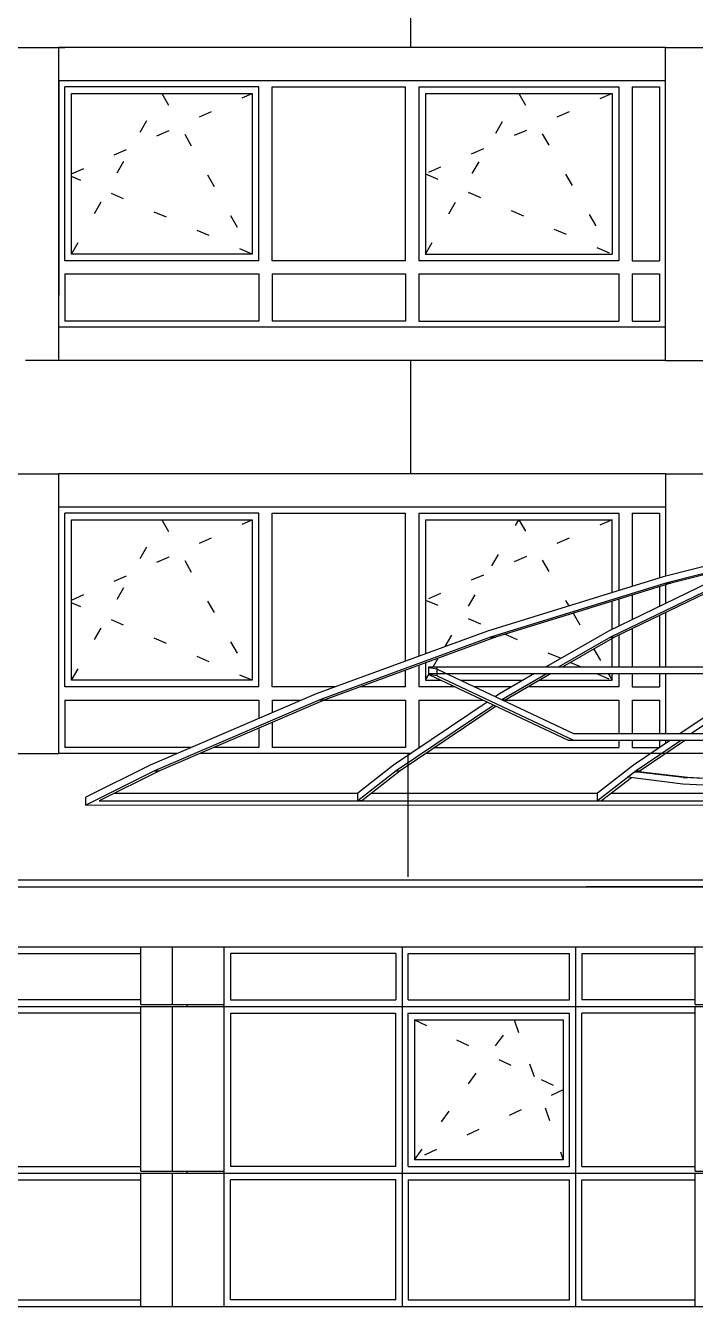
# Model space of a CAD drawing. Header units: metres. Extents: x -54.9 to 38.2, y -3.7 to 17.4.
# Drawn here: x -27.84 to -22.81, y 0 to 9.61 of the extents above; entities that cross this region are included whole.
import ezdxf

# ---------------------------------------------------------------- set-up
doc = ezdxf.new("R2010")
doc.units = ezdxf.units.M
for name, pattern in [('DASHDOT', [2, 1.25, -0.25, 0.25, -0.25]), ('DASHED', [0.75, 0.5, -0.25]), ('DOT', [0.25, 0, -0.25])]:
    doc.linetypes.add(name, pattern=pattern)
doc.layers.add('1', color=7, linetype='DASHED')
doc.layers.add('4', color=7, linetype='DASHDOT')

msp = doc.modelspace()

# ---------------------------------------------------------------- linework, layer by layer
at = {"layer": '1', "color": 1, "linetype": 'CONTINUOUS'}
for p, q in [((-24.946848, 9.45), (-24.946848, 10.31)), ((-28.786773, 9.45), (-27.541784, 9.45)), ((-23.03681, 9.45), (-27.586795, 9.45)), ((-27.586795, 7.1), (-27.586795, 9.45)), ((-27.586792, 9.2), (-27.586792, 9.45)), ((-23.036814, 7.1), (-23.036798, 9.45)), ((-23.03681, 9.45), (-16.691778, 9.45)), ((-27.586791, 9.2), (-27.586795, 7.592068)), ((-23.03681, 9.2), (-27.586792, 9.2)), ((-23.036798, 7.35), (-27.586792, 7.35)), ((-27.586792, 7.1), (-27.586792, 7.35)), ((-27.586795, 7.1), (-27.836786, 7.1)), ((-23.036814, 7.1), (-27.586795, 7.1)), ((-24.946848, 6.254068), (-24.946848, 7.1)), ((-23.036814, 7.1), (-21.554627, 7.1)), ((-28.786775, 6.25), (-27.586791, 6.25)), ((-23.036787, 6.25), (-27.586795, 6.25)), ((-27.586795, 4.15), (-27.586795, 6.25)), ((-27.586792, 6), (-27.586792, 6.25)), ((-23.036798, 6.25), (-23.036787, 5.480477)), ((-23.036798, 6.25), (-22.491786, 6.25)), ((-23.036798, 6), (-27.586792, 6)), ((-21.705921, 5.81568), (-23.05377, 5.4762)), ((-21.68898, 5.76752), (-23.033323, 5.42899)), ((-21.651313, 5.76752), (-22.995656, 5.42899)), ((-23.05377, 5.4762), (-24.37259, 5.06979)), ((-23.033323, 5.42899), (-24.348212, 5.02371)), ((-22.995656, 5.42899), (-24.310531, 5.02371)), ((-22.622032, 5.4762), (-23.46318, 5.06979)), ((-22.608828, 5.42899), (-23.447639, 5.02371)), ((-22.578743, 5.42899), (-23.417545, 5.02371)), ((-23.03679, 5.416312), (-23.036787, 5.275805)), ((-23.033323, 5.42899), (-22.995656, 5.42899)), ((-23.03679, 5.207679), (-23.036787, 4.8)), ((-24.37259, 5.06979), (-25.656939, 4.59805)), ((-24.348212, 5.02371), (-25.628908, 4.55329)), ((-24.310531, 5.02371), (-25.591227, 4.55329)), ((-24.348212, 5.02371), (-24.310531, 5.02371)), ((-23.46318, 5.06979), (-23.931629, 4.8)), ((-23.447639, 5.02371), (-23.836086, 4.8)), ((-23.417545, 5.02371), (-23.805992, 4.8)), ((-23.447639, 5.02371), (-23.417545, 5.02371)), ((-24.811536, 4.74294), (-24.811483, 4.8)), ((-24.811536, 4.75), (-21.528588, 4.75)), ((-24.811527, 4.8), (-21.501744, 4.8)), ((-24.811492, 4.74294), (-23.767025, 4.25)), ((-24.748935, 4.73224), (-24.811492, 4.74294)), ((-24.74894, 4.78224), (-24.811483, 4.79293)), ((-24.748949, 4.75), (-24.748949, 4.8)), ((-24.74894, 4.78224), (-23.727105, 4.3)), ((-24.748935, 4.73224), (-24.74894, 4.78224)), ((-24.748935, 4.73224), (-23.727096, 4.25)), ((-24.018447, 4.75), (-24.282285, 4.59805)), ((-23.922905, 4.75), (-24.264173, 4.553461)), ((-23.892812, 4.75), (-24.234376, 4.55329)), ((-23.03679, 4.75), (-23.036787, 4.3)), ((-25.656939, 4.59805), (-26.9015, 4.06284)), ((-25.628908, 4.55329), (-26.870087, 4.01955)), ((-25.591227, 4.55329), (-26.832411, 4.01955)), ((-25.628908, 4.55329), (-25.591227, 4.55329)), ((-24.373783, 4.536362), (-25.076126, 4.06284)), ((-24.282285, 4.59805), (-24.313731, 4.576849)), ((-24.26381, 4.55329), (-24.234376, 4.55329)), ((-24.234376, 4.55329), (-24.246496, 4.545119)), ((-22.482809, 4.59805), (-22.924887, 4.3)), ((-22.464985, 4.55328), (-22.840655, 4.3)), ((-24.324249, 4.512984), (-25.056086, 4.01955)), ((-24.306547, 4.50463), (-25.026001, 4.01955)), ((-23.767025, 4.25), (-21.797024, 4.25)), ((-23.727105, 4.3), (-21.77018, 4.3)), ((-22.999049, 4.25), (-23.276651, 4.06284)), ((-22.914816, 4.25), (-23.25661, 4.01956)), ((-22.88473, 4.25), (-23.226525, 4.01956)), ((-23.03679, 4.25), (-23.036787, 4.224555)), ((-28.786773, 4.15), (-27.586791, 4.15)), ((-26.69882, 4.15), (-27.586795, 4.15)), ((-24.946848, 4.15), (-26.529056, 4.15)), ((-24.966332, 3.225), (-24.966332, 4.15)), ((-23.147372, 4.15), (-24.832522, 4.15)), ((-22.536776, 4.15), (-23.317764, 4.15)), ((-26.9015, 4.06284), (-27.384728, 3.82262)), ((-25.076126, 4.06284), (-25.344324, 3.85381)), ((-23.276651, 4.06284), (-23.544902, 3.85377)), ((-26.870087, 4.01955), (-27.384719, 3.76372)), ((-26.832411, 4.01955), (-27.284441, 3.79497)), ((-26.870087, 4.01955), (-26.832411, 4.01955)), ((-25.056086, 4.01955), (-25.344324, 3.79492)), ((-25.056086, 4.01955), (-25.026001, 4.01955)), ((-23.25661, 4.01956), (-23.544902, 3.79487)), ((-23.291834, 3.968658), (-23.514808, 3.79487)), ((-23.266914, 4.01154), (-23.317764, 3.97192)), ((-22.905329, 3.92003), (-23.317764, 3.97192)), ((-23.266914, 4.01154), (-23.236829, 4.01154)), ((-22.901209, 3.9698), (-23.266914, 4.01154)), ((-23.25661, 4.01956), (-23.226525, 4.01956)), ((-22.871124, 3.9698), (-23.236829, 4.01154)), ((-23.226525, 4.01956), (-23.236817, 4.011539)), ((-22.406137, 3.94542), (-22.901209, 3.9698)), ((-22.901209, 3.9698), (-22.871124, 3.9698)), ((-22.38732, 3.945975), (-22.871124, 3.9698)), ((-27.166597, 3.853518), (-25.344324, 3.853643)), ((-25.238862, 3.85365), (-23.544902, 3.853767)), ((-23.544902, 3.79487), (-23.544902, 3.85377)), ((-23.439233, 3.853774), (-22.10036, 3.853866)), ((-22.407746, 3.89551), (-22.905329, 3.92003)), ((-27.384719, 3.76372), (-27.384728, 3.82262)), ((-27.384719, 3.76372), (-27.347038, 3.76384)), ((-27.347038, 3.76384), (-20.643732, 3.76367)), ((-27.284441, 3.79497), (-20.581113, 3.79479)), ((-23.544902, 3.79487), (-23.514808, 3.79487)), ((-22.204732, 3.2), (-40.359265, 3.2)), ((3.438902, 3.2), (-23.081795, 3.2)), ((-38.608757, 3.15), (-21.17097, 3.15)), ((-22.376508, 3.15), (-23.630299, 3.15)), ((-40.156673, 2.7), (-21.926401, 2.7)), ((-26.973257, 2.7), (-26.394592, 2.7)), ((-26.973257, 2.265), (-26.973257, 2.7)), ((-26.733657, 2.265), (-26.733657, 2.7)), ((-22.812852, 2.7), (-22.376508, 2.7)), ((-22.812852, 2.265), (-22.812852, 2.7)), ((-26.973257, 2.265), (-26.347071, 2.265)), ((-26.973257, 2.25), (-26.347071, 2.25)), ((-26.973257, 1.015), (-26.973257, 2.25)), ((-26.733657, 1.015), (-26.733657, 2.25)), ((-22.812852, 2.265), (-18.037159, 2.265)), ((-22.812852, 2.25), (-18.037159, 2.25)), ((-22.812852, 1.015), (-22.812852, 2.25)), ((-26.973257, 1.015), (-26.347071, 1.015)), ((-26.973257, 1), (-26.347071, 1)), ((-26.973257, 0), (-26.973257, 1)), ((-26.733657, 0), (-26.733657, 1)), ((-22.812852, 1.015), (-18.037159, 1.015)), ((-22.812852, 1), (-18.037159, 1)), ((-22.812852, 0), (-22.812852, 1)), ((-49.557766, 0), (-11.996642, 0))]:
    msp.add_line(p, q, dxfattribs=at)
msp.add_lwpolyline([(-25.026001, 4.01955), (-25.31423, 3.79491), (-25.344324, 3.79492), (-25.344324, 3.85381)], dxfattribs=at)
at = {"layer": '4', "color": 1, "linetype": 'CONTINUOUS'}
for p, q in [((-27.541784, 7.85), (-27.541784, 9.155)), ((-26.086787, 9.155), (-27.541784, 9.155)), ((-26.086787, 7.85), (-26.086787, 9.155)), ((-25.986788, 7.85), (-25.986788, 9.155)), ((-25.986788, 9.155), (-24.98679, 9.155)), ((-24.98679, 7.85), (-24.98679, 9.155)), ((-24.88679, 9.155), (-24.88679, 7.85)), ((-24.88679, 9.155), (-23.386794, 9.155)), ((-23.386794, 9.155), (-23.386794, 7.85)), ((-23.286795, 9.155), (-23.286795, 7.85)), ((-23.286795, 9.155), (-23.081795, 9.155)), ((-23.081795, 9.155), (-23.081795, 7.85)), ((-26.086787, 7.85), (-27.541784, 7.85)), ((-24.98679, 7.85), (-25.986788, 7.85)), ((-23.386794, 7.85), (-24.88679, 7.85)), ((-23.286795, 7.85), (-23.081795, 7.85)), ((-27.541784, 7.75), (-27.541784, 7.395)), ((-27.541784, 7.75), (-26.086787, 7.75)), ((-26.086787, 7.75), (-26.086787, 7.395)), ((-25.986788, 7.75), (-25.986788, 7.395)), ((-25.986788, 7.75), (-24.98679, 7.75)), ((-24.98679, 7.75), (-24.98679, 7.395)), ((-24.88679, 7.75), (-23.386794, 7.75)), ((-24.88679, 7.75), (-24.88679, 7.395)), ((-23.386794, 7.75), (-23.386794, 7.395)), ((-23.286795, 7.75), (-23.286795, 7.395)), ((-23.286795, 7.75), (-23.081795, 7.75)), ((-23.081795, 7.75), (-23.081795, 7.395)), ((-26.086787, 7.395), (-27.541784, 7.395)), ((-24.98679, 7.395), (-25.986788, 7.395)), ((-24.88679, 7.395), (-23.386794, 7.395)), ((-23.286795, 7.395), (-23.081795, 7.395)), ((-27.541784, 4.65), (-27.541784, 5.955)), ((-26.086787, 5.955), (-27.541784, 5.955)), ((-26.086787, 4.65), (-26.086787, 5.955)), ((-25.986788, 4.65), (-25.986788, 5.955)), ((-25.986788, 5.955), (-24.98679, 5.955)), ((-24.98679, 4.844195), (-24.98679, 5.955)), ((-24.88679, 5.955), (-24.88679, 4.880925)), ((-24.88679, 5.955), (-23.386794, 5.955)), ((-24.836791, 5.905), (-24.836791, 4.89929)), ((-24.836791, 5.905), (-23.436794, 5.905)), ((-23.436794, 5.358166), (-23.436794, 5.905)), ((-23.386794, 5.955), (-23.386794, 5.373575)), ((-23.286795, 5.955), (-23.286795, 5.404391)), ((-23.286795, 5.955), (-23.081795, 5.955)), ((-23.081795, 5.955), (-23.081795, 5.467564)), ((-23.081795, 5.40244), (-23.081795, 5.25406)), ((-23.436794, 5.082538), (-23.436794, 5.293019)), ((-23.386794, 5.308431), (-23.386794, 5.106696)), ((-23.286795, 5.339253), (-23.286795, 5.155012)), ((-23.081795, 5.185933), (-23.081795, 4.8)), ((-23.436794, 4.8), (-23.436794, 5.012624)), ((-23.386794, 5.038568), (-23.386794, 4.8)), ((-23.286795, 5.086884), (-23.286795, 4.8)), ((-24.88679, 4.812041), (-24.88679, 4.65)), ((-24.98679, 4.65), (-24.98679, 4.775309)), ((-23.436794, 4.7), (-23.436794, 4.75)), ((-23.386794, 4.75), (-23.386794, 4.65)), ((-23.286795, 4.75), (-23.286795, 4.65)), ((-23.081795, 4.75), (-23.081795, 4.65)), ((-26.086787, 4.65), (-27.541784, 4.65)), ((-25.515501, 4.65), (-25.986788, 4.65)), ((-24.98679, 4.65), (-25.327939, 4.65)), ((-24.614566, 4.65), (-24.88679, 4.65)), ((-24.574679, 4.7), (-24.105264, 4.7)), ((-24.192082, 4.65), (-24.468732, 4.65)), ((-23.386794, 4.65), (-24.06645, 4.65)), ((-23.979631, 4.7), (-23.436794, 4.7)), ((-23.286795, 4.65), (-23.081795, 4.65)), ((-27.541784, 4.55), (-27.541784, 4.195)), ((-27.541784, 4.55), (-26.086787, 4.55)), ((-26.086787, 4.55), (-26.086787, 4.413198)), ((-25.986788, 4.55), (-25.986788, 4.456202)), ((-25.986788, 4.55), (-25.768673, 4.55)), ((-25.598878, 4.55), (-24.98679, 4.55)), ((-24.98679, 4.55), (-24.98679, 4.195)), ((-24.88679, 4.55), (-24.40268, 4.55)), ((-24.88679, 4.55), (-24.88679, 4.195)), ((-24.239256, 4.55), (-23.386794, 4.55)), ((-23.386794, 4.55), (-23.386794, 4.3)), ((-23.286795, 4.55), (-23.286795, 4.3)), ((-23.286795, 4.55), (-23.081795, 4.55)), ((-23.081795, 4.55), (-23.081795, 4.3)), ((-26.086787, 4.340187), (-26.086787, 4.195)), ((-25.986788, 4.383189), (-25.986788, 4.195)), ((-23.386794, 4.25), (-23.386794, 4.195)), ((-23.286795, 4.25), (-23.286795, 4.195)), ((-23.081795, 4.25), (-23.081795, 4.195)), ((-26.594179, 4.195), (-27.541784, 4.195)), ((-26.086787, 4.195), (-26.424411, 4.195)), ((-24.98679, 4.195), (-25.986788, 4.195)), ((-24.88679, 4.195), (-24.880102, 4.195)), ((-24.76578, 4.195), (-23.386794, 4.195)), ((-23.286795, 4.195), (-23.081795, 4.195)), ((-26.347026, 0), (-26.347026, 2.7)), ((-25.012559, 2.7), (-25.012559, 0)), ((-23.710197, 2.7), (-23.710197, 0)), ((-27.91143, 2.65), (-26.973257, 2.65)), ((-25.059315, 2.65), (-26.30027, 2.65)), ((-26.30027, 2.65), (-26.30027, 2.3)), ((-25.059315, 2.65), (-25.059315, 2.3)), ((-24.966332, 2.65), (-23.756424, 2.65)), ((-24.966332, 2.3), (-24.966332, 2.65)), ((-23.756424, 2.3), (-23.756424, 2.65)), ((-23.664537, 2.65), (-22.812852, 2.65)), ((-23.664537, 2.65), (-23.664537, 2.3)), ((-30.700639, 2.25), (-26.973257, 2.25)), ((-26.973257, 2.3), (-27.91143, 2.3)), ((-26.624505, 2.25), (-26.624505, 2.265)), ((-26.347026, 2.25), (-22.812852, 2.25)), ((-26.30027, 2.3), (-25.059315, 2.3)), ((-24.966332, 2.3), (-23.756424, 2.3)), ((-22.812852, 2.3), (-23.664537, 2.3)), ((-26.973257, 2.2), (-27.91143, 2.2)), ((-26.30027, 2.2), (-25.059315, 2.2)), ((-26.30027, 2.19904), (-26.30027, 1.05)), ((-25.059315, 1.05), (-25.059315, 2.2)), ((-24.966332, 2.2), (-23.756424, 2.2)), ((-24.966332, 1.05), (-24.966332, 2.2)), ((-24.920105, 2.15), (-24.920105, 1.1)), ((-23.756424, 1.05), (-23.756424, 2.2)), ((-23.664537, 1.05), (-23.664537, 2.2)), ((-22.812852, 2.2), (-23.664537, 2.2)), ((-30.700639, 1), (-26.973257, 1)), ((-27.91143, 1.05), (-26.973257, 1.05)), ((-26.624505, 1), (-26.624505, 1.015)), ((-26.347026, 1), (-22.812852, 1)), ((-25.059315, 1.05), (-26.30027, 1.05)), ((-24.966332, 1.05), (-23.756424, 1.05)), ((-23.664537, 1.05), (-22.812852, 1.05)), ((-27.91143, 0.95), (-26.973257, 0.95)), ((-26.30027, 0.05), (-26.30027, 0.95)), ((-25.059315, 0.95), (-26.30027, 0.95)), ((-25.059315, 0.05), (-25.059315, 0.95)), ((-24.966332, 0.95), (-23.756424, 0.95)), ((-24.966332, 0.95), (-24.966332, 0.05)), ((-23.756424, 0.05), (-23.756424, 0.95)), ((-23.664537, 0.05), (-23.664537, 0.95)), ((-23.664537, 0.95), (-22.812852, 0.95)), ((-27.91143, 0.05), (-26.973257, 0.05)), ((-25.059315, 0.05), (-26.30027, 0.05)), ((-24.966332, 0.05), (-23.756424, 0.05)), ((-23.664537, 0.05), (-22.812852, 0.05))]:
    msp.add_line(p, q, dxfattribs=at)
at = {"layer": '4', "color": 1, "linetype": 'DOT'}
for p, q in [((-27.491784, 8.5025), (-26.136787, 9.105)), ((-27.491784, 5.3025), (-26.136787, 5.905)), ((-23.728971, 5.202963), (-23.604372, 4.988474)), ((-24.239707, 5.04554), (-23.819378, 4.864648)), ((-23.572875, 4.934254), (-23.494885, 4.8)), ((-24.778699, 4.8), (-24.740487, 4.865781)), ((-23.747472, 4.833703), (-23.669159, 4.8)), ((-24.836791, 4.7), (-24.811491, 4.743551)), ((-23.552976, 4.75), (-23.436794, 4.7)), ((-23.46584, 4.75), (-23.436794, 4.7))]:
    msp.add_line(p, q, dxfattribs=at)
at = {"layer": '4', "color": 1, "linetype": 'CONTINUOUS'}
for points in [[(-26.136787, 7.9), (-27.491784, 7.9), (-27.491784, 9.105), (-26.136787, 9.105), (-26.136787, 7.9)], [(-24.836791, 9.105), (-24.836791, 7.9), (-23.436794, 7.9)], [(-24.836791, 9.105), (-23.436794, 9.105), (-23.436794, 7.9)], [(-26.136787, 4.7), (-27.491784, 4.7), (-27.491784, 5.905), (-26.136787, 5.905), (-26.136787, 4.7)], [(-24.836791, 4.830407), (-24.836791, 4.7), (-24.720508, 4.7)], [(-24.920105, 2.15), (-23.802652, 2.15), (-23.802652, 1.1), (-24.920105, 1.1)]]:
    msp.add_lwpolyline(points, dxfattribs=at)
at = {"layer": '4', "color": 1, "linetype": 'DOT'}
for points in [[(-27.491784, 7.9), (-26.814286, 9.105), (-26.136787, 7.9), (-27.491784, 8.48106)], [(-23.436794, 9.105), (-24.836791, 8.5025), (-23.436794, 7.9)], [(-24.836791, 7.9), (-24.136792, 9.105), (-23.436794, 7.9)], [(-27.491784, 4.7), (-26.814286, 5.905), (-26.136787, 4.7), (-27.491784, 5.28106)], [(-23.436794, 5.905), (-24.836791, 5.3025), (-24.327991, 5.083534)], [(-24.689619, 4.953345), (-24.136792, 5.905), (-23.761079, 5.258234)], [(-24.920105, 1.1), (-24.171223, 2.15), (-23.802652, 1.1)], [(-24.920105, 2.15), (-23.802652, 1.625), (-24.920105, 1.1)]]:
    msp.add_lwpolyline(points, dxfattribs=at)

doc.saveas('drawing.dxf')
